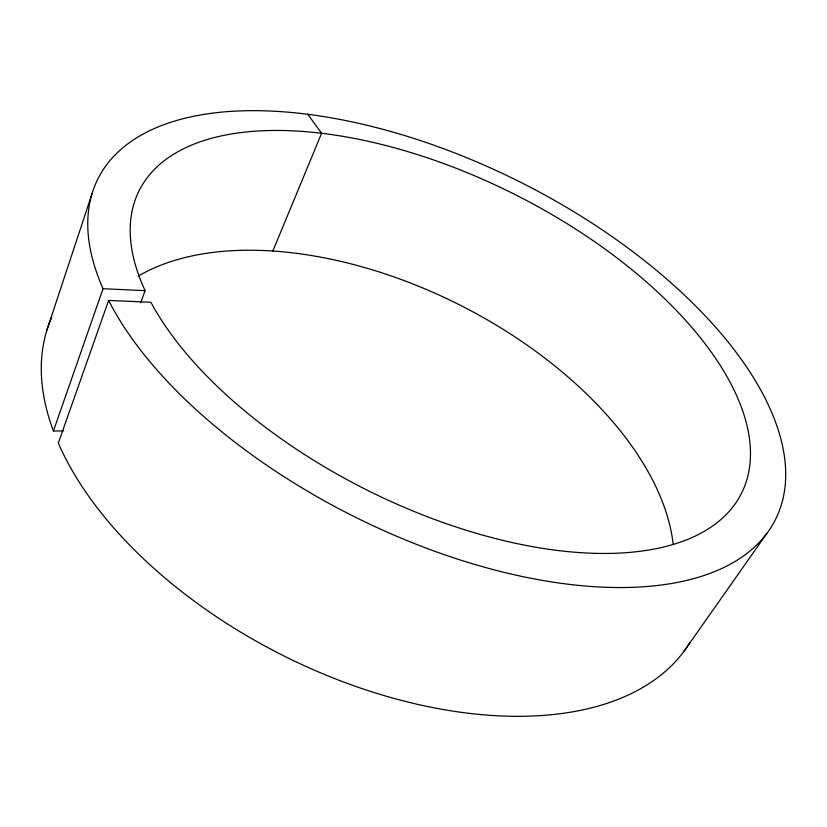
<?xml version="1.0" encoding="UTF-8"?>
<svg xmlns="http://www.w3.org/2000/svg" width="827" height="827" viewBox="0 0 827 827"><rect width="100%" height="100%" fill="white"/><g stroke="black" fill="none" stroke-linecap="round" stroke-linejoin="round"><path stroke-width="1.24" d="M46.736 330.676L92.035 193.694M63.503 430.908L53.414 431.012L103.034 288.706A379.18 186.737 26.7 0 1 509.38 176.73A379.18 186.737 26.7 0 1 699.911 576.812A379.18 186.737 26.7 0 1 108.626 300.449L58.303 443.107A358.38 203.783 26.7 0 0 373.732 692.416A358.38 203.783 26.7 0 0 689.914 642.486M140.683 302.734L145.107 290.67A337.065 165.266 26.7 0 1 499.963 187.171A337.065 165.266 26.7 0 1 677.851 542.988A337.065 165.266 26.7 0 1 150.886 302.237L108.626 300.449M272.848 251.026L321.6 133.261L307.789 114.281M683.867 651.459L766.846 533.405M103.034 288.706L145.107 290.67M138.295 276.094A318.726 180.524 26.7 0 1 458.52 304.357A318.726 180.524 26.7 0 1 673.188 544.362M53.414 431.012A358.38 203.783 26.7 0 1 51.719 317.31"/></g></svg>
